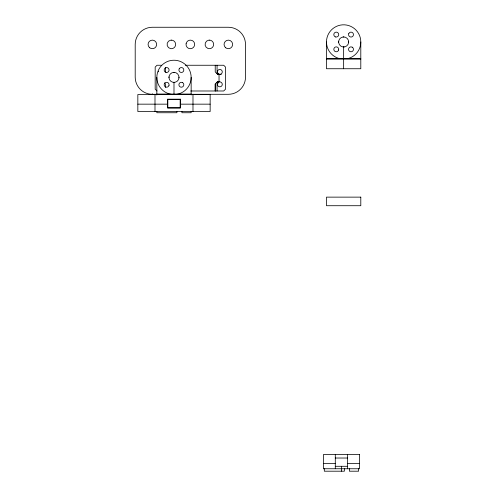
<?xml version="1.0" encoding="UTF-8"?>
<svg xmlns="http://www.w3.org/2000/svg" width="496" height="496" viewBox="0 0 496 496"><rect width="100%" height="100%" fill="white"/><g stroke="black" fill="none" stroke-linecap="round" stroke-linejoin="round"><path stroke-width="0.74" d="M165.472 87.482L165.472 83.973L164.492 82.993M215.233 83.973L215.233 90.991L215.233 83.973L217.688 81.518L219.827 81.518M215.233 65.255L215.233 71.908L217.688 74.357L221.253 74.357M217.074 90.991L217.074 82.131M217.074 73.743L217.074 65.255M219.034 81.518L219.034 74.357M217.645 83.297L217.688 81.518M168.975 77.649L168.993 76.861M178.988 77.897A5.028 5.028 0 0 0 171.938 72.788A5.028 5.028 0 0 0 171.046 81.449A5.028 5.028 0 0 0 178.988 77.897L179.013 77.109M217.465 83.737L218.606 82.249A2.449 2.449 0 0 1 222.282 84.376A2.449 2.449 0 0 1 218.606 86.496A2.449 2.449 0 0 1 218.606 82.249M347.702 58.627L348.942 58.28A17.162 17.162 0 0 0 357.523 31.874A17.162 17.162 0 0 0 329.759 31.874A17.162 17.162 0 0 0 338.34 58.28L339.58 58.627M343.12 36.958L343.908 36.94M343.368 46.977L344.156 46.959M326.48 58.627L360.797 58.627M326.48 59.117L360.797 59.117M161.615 65.255L157.015 65.255L155.18 67.09L155.18 89.156L157.015 90.991M185.374 65.255L223.69 65.255L225.531 67.09L225.531 89.156L223.69 90.991L190.737 90.991M156.835 94.048L191.152 94.048M190.352 94.302L228.352 94.302A17.162 17.162 0 0 0 245.508 77.14L245.508 44.417A17.162 17.162 0 0 0 228.352 27.261L152.359 27.261A17.162 17.162 0 0 0 135.203 44.417L135.203 77.14A17.162 17.162 0 0 0 152.359 94.302L157.282 94.302M137.838 104.16L167.462 104.16M180.525 104.16L210.149 104.16M335.29 458.025L347.615 458.025M323.373 463.419L335.29 463.419M347.615 463.419L359.532 463.419M335.29 466.296L347.615 466.296M173.724 72.36L174.511 72.379M173.476 82.379L174.263 82.398M219.195 74.239L218.097 73.606L217.465 72.509M348.638 41.441L348.657 42.228A5.028 5.028 0 0 1 340.895 46.171A5.028 5.028 0 0 1 341.366 37.479A5.028 5.028 0 0 1 348.657 42.228M338.619 41.689L338.644 42.476M217.67 73.005L217.688 74.357M360.797 41.962L360.797 68.739L326.48 68.739L326.48 41.962M358.589 468.751L358.589 471.2L349.395 471.2L349.395 468.751M347.615 454.59L347.615 468.751M344.373 468.751L344.373 471.2L324.316 471.2L324.316 468.751M343.641 46.971L343.641 58.627M343.641 59.117L343.641 68.739M341.453 466.296L341.453 471.2M335.29 454.59L335.29 468.751M192.987 94.538L192.987 111.513M191.152 77.376L191.152 94.978M191.127 111.513L191.127 112.741L181.933 112.741L181.933 111.513M176.911 111.513L176.911 112.741L156.86 112.741L156.86 111.513M173.991 82.392L173.991 94.538M165.472 67.475L165.472 71.908M156.835 77.376L156.835 94.978M154.994 94.538L154.994 111.513M152.359 93.775L152.359 94.302M158.429 71.87A2.449 2.449 0 0 1 158.509 71.238M186.118 43.747L186.062 44.417A4.29 4.29 0 0 0 188.406 48.242L189.032 48.496A4.29 4.29 0 0 0 194.643 44.417L194.593 43.747A4.29 4.29 0 0 0 192.876 40.945L192.299 40.598A4.29 4.29 0 0 0 186.118 43.747M168.993 85.38L168.745 85.969A2.449 2.449 0 0 1 164.895 86.478A2.449 2.449 0 0 1 165.397 82.621L165.993 82.379A2.449 2.449 0 0 1 168.993 85.38M179.236 68.783L178.994 69.378A2.449 2.449 0 0 0 181.995 72.379L182.584 72.137A2.449 2.449 0 0 0 183.092 68.281A2.449 2.449 0 0 0 179.236 68.783M338.644 49.96L338.396 50.549A2.449 2.449 0 0 1 334.54 51.057A2.449 2.449 0 0 1 335.048 47.201L335.637 46.959A2.449 2.449 0 0 1 338.644 49.96M348.886 33.368L348.638 33.957A2.449 2.449 0 0 0 351.639 36.958L352.234 36.716A2.449 2.449 0 0 0 352.743 32.86A2.449 2.449 0 0 0 348.886 33.368M179.292 93.694L177.996 94.06A17.162 17.162 0 0 1 169.985 94.06L168.69 93.694A17.162 17.162 0 0 1 160.109 67.295A17.162 17.162 0 0 1 187.872 67.295A17.162 17.162 0 0 1 179.292 93.694M171.356 40.126L170.686 40.182A4.29 4.29 0 0 0 170.686 48.658L171.356 48.707A4.29 4.29 0 0 0 175.646 44.417A4.29 4.29 0 0 0 171.356 40.126M209.349 40.126L208.68 40.182A4.29 4.29 0 0 0 208.029 48.496L208.68 48.658A4.29 4.29 0 0 0 213.64 44.417L213.59 43.747A4.29 4.29 0 0 0 209.349 40.126M210.149 94.538L137.838 94.538L137.838 111.513L210.149 111.513L210.149 94.538M180.525 99.194L167.462 99.194L167.462 107.961L180.525 107.961L180.525 99.194M180.16 99.56L167.828 99.56L167.828 107.837L180.16 107.837L180.16 99.56M360.797 197.135L326.48 197.135L326.48 205.716L360.797 205.716L360.797 197.135M359.532 454.59L323.373 454.59L323.373 468.751L359.532 468.751L359.532 454.59M335.637 36.958L335.048 36.716A2.449 2.449 0 0 1 334.54 32.86A2.449 2.449 0 0 1 338.396 33.368L338.644 33.957A2.449 2.449 0 0 1 335.637 36.958M352.234 47.201L351.639 46.959A2.449 2.449 0 0 0 348.638 49.96L348.886 50.549A2.449 2.449 0 0 0 352.743 51.057A2.449 2.449 0 0 0 352.234 47.201M165.993 72.379L165.397 72.137A2.449 2.449 0 0 1 164.895 68.281A2.449 2.449 0 0 1 168.745 68.783L168.993 69.378A2.449 2.449 0 0 1 165.993 72.379M182.584 82.621L181.995 82.379A2.449 2.449 0 0 0 178.994 85.38L179.236 85.969A2.449 2.449 0 0 0 183.092 86.478A2.449 2.449 0 0 0 182.584 82.621M218.606 73.997A2.449 2.449 0 0 0 222.282 71.87A2.449 2.449 0 0 0 218.606 69.75A2.449 2.449 0 0 0 218.606 73.997M149.662 47.752A4.29 4.29 0 0 0 156.6 45.086A4.29 4.29 0 0 0 150.821 40.412A4.29 4.29 0 0 0 149.662 47.752M225.649 47.752A4.29 4.29 0 0 0 232.587 45.086A4.29 4.29 0 0 0 226.815 40.412A4.29 4.29 0 0 0 225.649 47.752"/></g></svg>
